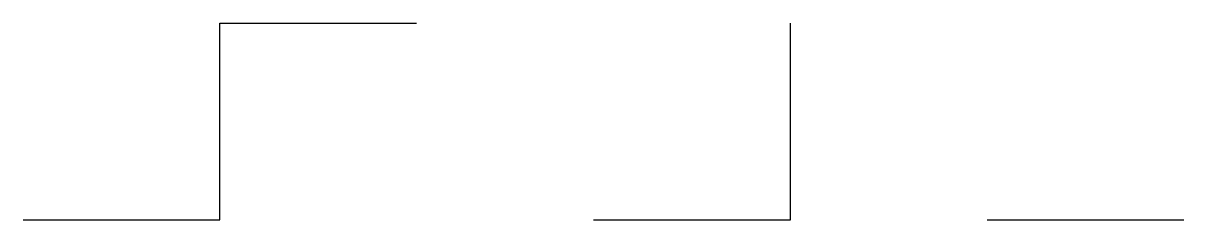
# Model space of a CAD drawing. Units: millimetres on the paper. Extents: x 1 to 60, y 2 to 12.
import ezdxf

# ---------------------------------------------------------------- set-up
doc = ezdxf.new("R2010")
doc.units = ezdxf.units.MM
doc.layers.add('0-0_0', color=4, linetype='Continuous')

msp = doc.modelspace()

# ---------------------------------------------------------------- linework, layer by layer
at = {"layer": '0-0_0'}
msp.add_line((50, 2), (60, 2), dxfattribs=at)
for points in [[(1, 2), (11, 2), (11, 12), (21, 12)], [(30, 2), (40, 2), (40, 12)]]:
    msp.add_lwpolyline(points, dxfattribs=at)

doc.saveas('drawing.dxf')
